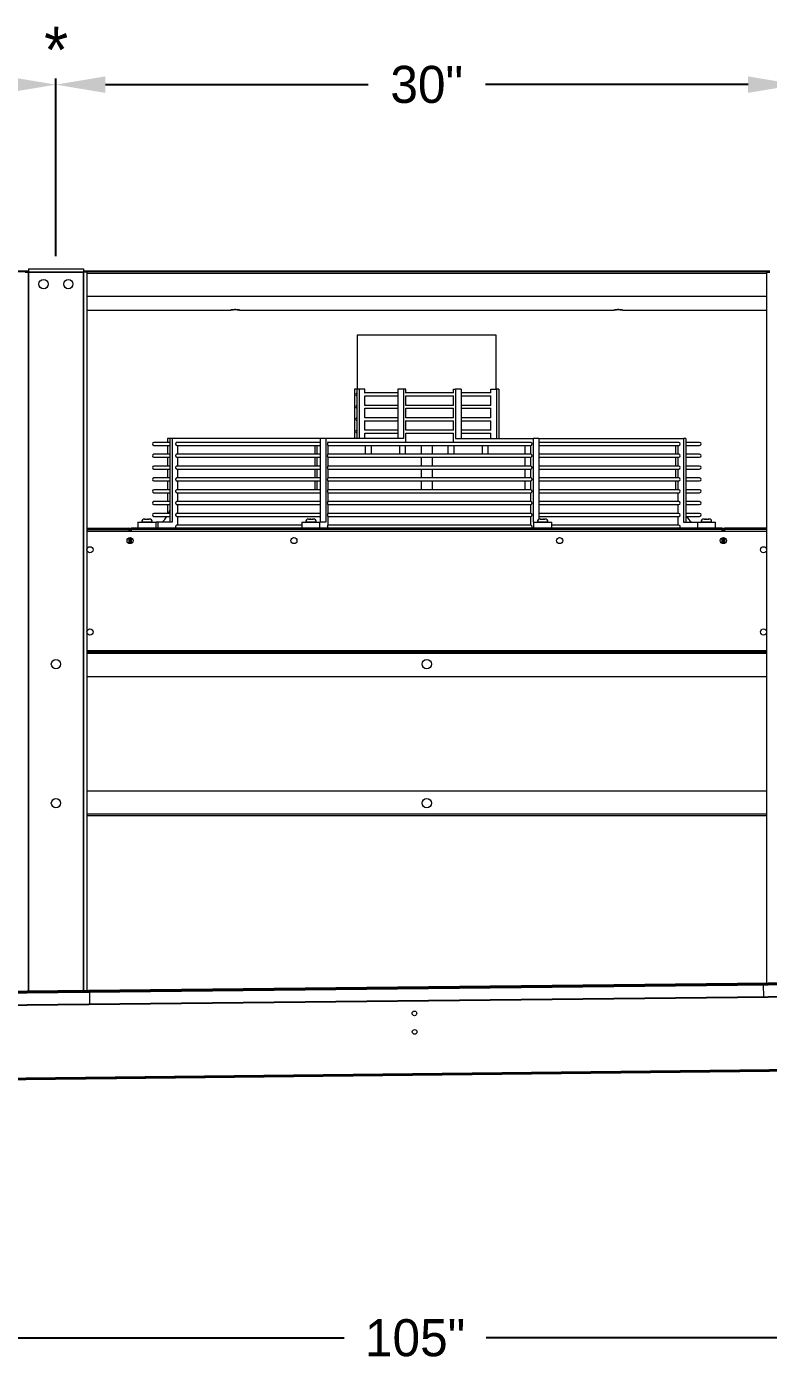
# Model space of a CAD drawing. Extents: x 6 to 271, y -23 to 146.
# Drawn here: x 176.8 to 206.8, y 37.7 to 91.7 of the extents above; entities that cross this region are included whole.
import ezdxf
from ezdxf.enums import TextEntityAlignment as Align

# ---------------------------------------------------------------- set-up
doc = ezdxf.new("R2010")
doc.units = 0
doc.header["$MEASUREMENT"] = 0
doc.layers.get('0').update_dxf_attribs({"linetype": 'CONTINUOUS'})
doc.layers.get('Defpoints').update_dxf_attribs({"linetype": 'CONTINUOUS'})
doc.dimstyles.get("Standard").update_dxf_attribs({"dimtxt": 1.5, "dimasz": 2, "dimexe": 0.25, "dimexo": 0.5, "dimgap": 0.75, "dimtad": 0, "dimtih": 1, "dimtoh": 1, "dimdec": 4, "dimzin": 0, "dimdsep": 46, "dimlunit": 5, "dimtxsty": 'STANDARD', "dimcen": 0.125, "dimclrd": 1, "dimclre": 1, "dimclrt": 1, "dimadec": 0, "dimazin": 0, "dimtfac": 1, "dimtdec": 4, "dimtofl": 0, "dimtmove": 0, "dimatfit": 3, "dimfxl": 1, "dimfrac": 2, "dimtolj": 1, "dimtzin": 0, "dimarcsym": 0})

# ---------------------------------------------------------------- blocks, each defined once
blk = doc.blocks.new('*D29')
at = {"color": 7, "lineweight": -2}
for p, q in [((244.966, 49.395), (244.966, 38.434)), ((139.973, 48.241), (139.973, 38.434)), ((141.973, 38.684), (189.594, 38.684)), ((242.966, 38.684), (195.344, 38.684))]:
    blk.add_line(p, q, dxfattribs=at)
at = {"color": 7}
for points in [[(141.973, 39.017), (141.973, 38.351), (139.973, 38.684)], [(242.966, 39.017), (242.966, 38.351), (244.966, 38.684)]]:
    blk.add_solid(points, dxfattribs=at)
at = {"layer": 'Defpoints', "color": 0}
for p in [(244.966, 49.895), (139.973, 48.741), (244.966, 38.684)]:
    blk.add_point(p, dxfattribs=at)
at = {"color": 7, "insert": (192.469, 38.684), "char_height": 1.5, "attachment_point": 5}
blk.add_mtext('\\A1;105"', dxfattribs=at)
blk = doc.blocks.new('*D30')
at = {"color": 7, "lineweight": -2}
for p, q in [((147.439, 82.448), (147.439, 89.644)), ((149.439, 89.394), (157.564, 89.394)), ((175.939, 89.394), (167.814, 89.394)), ((177.939, 82.448), (177.939, 89.644))]:
    blk.add_line(p, q, dxfattribs=at)
at = {"color": 7}
for points in [[(149.439, 89.728), (149.439, 89.061), (147.439, 89.394)], [(175.939, 89.728), (175.939, 89.061), (177.939, 89.394)]]:
    blk.add_solid(points, dxfattribs=at)
at = {"layer": 'Defpoints', "color": 0}
for p in [(177.939, 89.394), (147.439, 81.948), (177.939, 81.948)]:
    blk.add_point(p, dxfattribs=at)
at = {"color": 7, "insert": (162.689, 89.394), "char_height": 1.5, "attachment_point": 5}
blk.add_mtext('\\A1;30 1/2"', dxfattribs=at)
blk = doc.blocks.new('*D31')
at = {"color": 7, "lineweight": -2}
for p, q in [((177.939, 82.448), (177.939, 89.644)), ((179.939, 89.394), (190.564, 89.394)), ((205.939, 89.394), (195.314, 89.394)), ((207.939, 82.448), (207.939, 89.644))]:
    blk.add_line(p, q, dxfattribs=at)
at = {"color": 7}
for points in [[(179.939, 89.728), (179.939, 89.061), (177.939, 89.394)], [(205.939, 89.728), (205.939, 89.061), (207.939, 89.394)]]:
    blk.add_solid(points, dxfattribs=at)
at = {"layer": 'Defpoints', "color": 0}
for p in [(207.939, 89.394), (177.939, 81.948), (207.939, 81.948)]:
    blk.add_point(p, dxfattribs=at)
at = {"color": 7, "insert": (192.939, 89.394), "char_height": 1.5, "attachment_point": 5}
blk.add_mtext('\\A1;30"', dxfattribs=at)

msp = doc.modelspace()

# ---------------------------------------------------------------- linework, layer by layer
at = {"color": 7, "linetype": 'Continuous', "lineweight": 15}
for p, q in [((148.55359, 81.86429), (176.82459, 81.86429)), ((176.68909, 81.81258), (176.82359, 81.81258)), ((176.82359, 81.81258), (176.82359, 52.70264)), ((176.82459, 81.81258), (176.82359, 81.81258)), ((176.82459, 81.94808), (176.82459, 81.81358)), ((176.82459, 81.94808), (179.05359, 81.94808)), ((176.82459, 81.81358), (179.05359, 81.81358)), ((176.82459, 81.81258), (176.82459, 81.81358)), ((176.82459, 81.81258), (179.05359, 81.81258)), ((176.82459, 52.70266), (176.82459, 81.81258)), ((179.05359, 81.94808), (179.05359, 81.81358)), ((179.05359, 81.86429), (206.82459, 81.86429)), ((179.05359, 81.81258), (179.05359, 81.81358)), ((179.05459, 81.81258), (179.05359, 81.81258)), ((179.05359, 52.72715), (179.05359, 81.81258)), ((179.18909, 81.81258), (179.05459, 81.81258)), ((179.05459, 81.81258), (179.05459, 52.72716)), ((179.18909, 81.81258), (179.18909, 52.72864)), ((179.18909, 81.75958), (206.68909, 81.75958)), ((206.68909, 81.81258), (206.68909, 53.03086)), ((206.68909, 81.81258), (206.82359, 81.81258)), ((179.18909, 80.83083), (206.68909, 80.83083)), ((179.18909, 80.26876), (185.00159, 80.26876)), ((185.37659, 80.26876), (200.50159, 80.26876)), ((200.87659, 80.26876), (206.68909, 80.26876)), ((194.01539, 79.25908), (190.12659, 79.25908)), ((195.75159, 79.25908), (194.01539, 79.25908)), ((190.02188, 77.06808), (190.02188, 75.07308)), ((190.11525, 77.06808), (190.02188, 77.06808)), ((190.20863, 77.06808), (190.11525, 77.06808)), ((190.11525, 77.06808), (190.11525, 75.07308)), ((190.20863, 77.06808), (190.20863, 75.07308)), ((190.43405, 77.06808), (190.20863, 77.06808)), ((190.43405, 76.91726), (190.43405, 77.06808)), ((191.76942, 76.9182), (190.43405, 76.9182)), ((190.43405, 76.41726), (190.43405, 76.79914)), ((190.43405, 76.7982), (191.76942, 76.7982)), ((191.99484, 77.06808), (191.76942, 77.06808)), ((191.76942, 77.06808), (191.76942, 75.07308)), ((191.99484, 77.06808), (191.99484, 75.07308)), ((192.08822, 77.06808), (191.99484, 77.06808)), ((192.08822, 76.91726), (192.08822, 77.06808)), ((194.01539, 76.9182), (192.08822, 76.9182)), ((192.08822, 76.41726), (192.08822, 76.79914)), ((192.08822, 76.7982), (194.01539, 76.7982)), ((194.01539, 76.9182), (194.01539, 77.06808)), ((194.01539, 77.06808), (194.10876, 77.06808)), ((194.01539, 76.4182), (194.01539, 76.7982)), ((194.10876, 77.06808), (194.10876, 75.07308)), ((194.33419, 77.06808), (194.10876, 77.06808)), ((194.33419, 77.06808), (194.33419, 75.07308)), ((195.5375, 76.9182), (194.33419, 76.9182)), ((194.33419, 76.7982), (195.5375, 76.7982)), ((195.5375, 76.9182), (195.5375, 77.06808)), ((195.5375, 77.06808), (195.76293, 77.06808)), ((195.5375, 76.4182), (195.5375, 76.7982)), ((195.76293, 77.06808), (195.76293, 75.07308)), ((195.8563, 77.06808), (195.76293, 77.06808)), ((195.8563, 77.06808), (195.8563, 75.07308)), ((191.76942, 76.4182), (190.43405, 76.4182)), ((190.43405, 75.91726), (190.43405, 76.29914)), ((190.43405, 76.2982), (191.76942, 76.2982)), ((194.01539, 76.4182), (192.08822, 76.4182)), ((192.08822, 75.91726), (192.08822, 76.29914)), ((192.08822, 76.2982), (194.01539, 76.2982)), ((194.01539, 75.9182), (194.01539, 76.2982)), ((195.5375, 76.4182), (194.33419, 76.4182)), ((194.33419, 76.2982), (195.5375, 76.2982)), ((195.5375, 75.9182), (195.5375, 76.2982)), ((191.76942, 75.9182), (190.43405, 75.9182)), ((190.43405, 75.41726), (190.43405, 75.79914)), ((190.43405, 75.7982), (191.76942, 75.7982)), ((194.01539, 75.9182), (192.08822, 75.9182)), ((192.08822, 75.41726), (192.08822, 75.79914)), ((192.08822, 75.7982), (194.01539, 75.7982)), ((194.01539, 75.4182), (194.01539, 75.7982)), ((195.5375, 75.9182), (194.33419, 75.9182)), ((194.33419, 75.7982), (195.5375, 75.7982)), ((195.5375, 75.4182), (195.5375, 75.7982)), ((191.76942, 75.4182), (190.43405, 75.4182)), ((190.43405, 75.07308), (190.43405, 75.29914)), ((190.43405, 75.2982), (191.76942, 75.2982)), ((194.01539, 75.4182), (192.08822, 75.4182)), ((192.08822, 74.9182), (192.08822, 75.29914)), ((192.08822, 75.2982), (194.01539, 75.2982)), ((194.01539, 74.9182), (194.01539, 75.2982)), ((195.5375, 75.4182), (194.33419, 75.4182)), ((194.33419, 75.2982), (195.5375, 75.2982)), ((195.5375, 75.07308), (195.5375, 75.2982)), ((182.54544, 74.9182), (181.89897, 74.9182)), ((181.89897, 74.7982), (182.54544, 74.7982)), ((182.45207, 75.07308), (182.45207, 74.9182)), ((182.54544, 75.07308), (182.45207, 75.07308)), ((182.45207, 74.7982), (182.45207, 74.43953)), ((182.63882, 75.07308), (182.54544, 75.07308)), ((182.54544, 75.07308), (182.54544, 71.69208)), ((182.63882, 75.07308), (182.63882, 71.69208)), ((188.6339, 75.07308), (182.63882, 75.07308)), ((182.83522, 74.7982), (188.6339, 74.7982)), ((188.6339, 74.9182), (182.83529, 74.9182)), ((182.86425, 74.43953), (182.86425, 74.7982)), ((188.40847, 74.7982), (188.40847, 74.43953)), ((188.50185, 74.43953), (188.50185, 74.7982)), ((188.85933, 75.07308), (188.6339, 75.07308)), ((188.6339, 75.07308), (188.6339, 71.69208)), ((188.85933, 75.07308), (188.85933, 71.69208)), ((191.99484, 75.07308), (188.85933, 75.07308)), ((188.94068, 74.7982), (197.16396, 74.7982)), ((197.16396, 74.9182), (188.94081, 74.9182)), ((188.9527, 74.43953), (188.9527, 74.7982)), ((194.10876, 75.07308), (197.24428, 75.07308)), ((196.92548, 74.43953), (196.92548, 74.7982)), ((197.1509, 74.43953), (197.1509, 74.7982)), ((197.24428, 75.07308), (197.24428, 71.69208)), ((197.4697, 75.07308), (197.24428, 75.07308)), ((197.4697, 75.07308), (197.4697, 71.80018)), ((197.4697, 75.07308), (203.33273, 75.07308)), ((203.13883, 74.9182), (197.4697, 74.9182)), ((197.4697, 74.7982), (203.13883, 74.7982)), ((203.01393, 74.43953), (203.01393, 74.7982)), ((203.10731, 74.43953), (203.10731, 74.7982)), ((203.33273, 75.07308), (203.33273, 71.69208)), ((203.42611, 75.07308), (203.33273, 75.07308)), ((203.42611, 75.07308), (203.42611, 71.69208)), ((203.9792, 74.9182), (203.42611, 74.9182)), ((203.42611, 74.7982), (203.9792, 74.7982)), ((182.54544, 74.43953), (181.89897, 74.43953)), ((181.89897, 74.31953), (182.54544, 74.31953)), ((182.45207, 74.31953), (182.45207, 73.96087)), ((182.83522, 74.31953), (188.6339, 74.31953)), ((188.6339, 74.43953), (182.83529, 74.43953)), ((182.86425, 73.96087), (182.86425, 74.31953)), ((188.40847, 74.31953), (188.40847, 73.96087)), ((188.50185, 73.96087), (188.50185, 74.31953)), ((188.94068, 74.31953), (197.16396, 74.31953)), ((197.16396, 74.43953), (188.94081, 74.43953)), ((188.9527, 73.96087), (188.9527, 74.31953)), ((196.92548, 73.96087), (196.92548, 74.31953)), ((197.1509, 73.96087), (197.1509, 74.31953)), ((203.13883, 74.43953), (197.4697, 74.43953)), ((197.4697, 74.31953), (203.13883, 74.31953)), ((203.01393, 73.96087), (203.01393, 74.31953)), ((203.10731, 73.96087), (203.10731, 74.31953)), ((203.9792, 74.43953), (203.42611, 74.43953)), ((203.42611, 74.31953), (203.9792, 74.31953)), ((182.54544, 73.96087), (181.89897, 73.96087)), ((181.89897, 73.84087), (182.54544, 73.84087)), ((182.45207, 73.84087), (182.45207, 73.4822)), ((182.83522, 73.84087), (188.6339, 73.84087)), ((188.6339, 73.96087), (182.83529, 73.96087)), ((182.86425, 73.4822), (182.86425, 73.84087)), ((188.40847, 73.84087), (188.40847, 73.4822)), ((188.50185, 73.4822), (188.50185, 73.84087)), ((188.94068, 73.84087), (197.16396, 73.84087)), ((197.16396, 73.96087), (188.94081, 73.96087)), ((188.9527, 73.4822), (188.9527, 73.84087)), ((196.92548, 73.4822), (196.92548, 73.84087)), ((197.1509, 73.4822), (197.1509, 73.84087)), ((203.13883, 73.96087), (197.4697, 73.96087)), ((197.4697, 73.84087), (203.13883, 73.84087)), ((203.01393, 73.4822), (203.01393, 73.84087)), ((203.10731, 73.4822), (203.10731, 73.84087)), ((203.9792, 73.96087), (203.42611, 73.96087)), ((203.42611, 73.84087), (203.9792, 73.84087)), ((182.54544, 73.4822), (181.89897, 73.4822)), ((181.89897, 73.3622), (182.54544, 73.3622)), ((182.54544, 73.00353), (181.89897, 73.00353)), ((182.45207, 73.3622), (182.45207, 73.00353)), ((182.83522, 73.3622), (188.6339, 73.3622)), ((188.6339, 73.4822), (182.83529, 73.4822)), ((188.6339, 73.00353), (182.83529, 73.00353)), ((182.86425, 73.00353), (182.86425, 73.3622)), ((188.40847, 73.3622), (188.40847, 73.00353)), ((188.50185, 73.00353), (188.50185, 73.3622)), ((188.94068, 73.3622), (197.16396, 73.3622)), ((197.16396, 73.4822), (188.94081, 73.4822)), ((197.16396, 73.00353), (188.94081, 73.00353)), ((188.9527, 73.00353), (188.9527, 73.3622)), ((196.92548, 73.00353), (196.92548, 73.3622)), ((197.1509, 73.00353), (197.1509, 73.3622)), ((203.13883, 73.4822), (197.4697, 73.4822)), ((197.4697, 73.3622), (203.13883, 73.3622)), ((203.13883, 73.00353), (197.4697, 73.00353)), ((203.01393, 73.00353), (203.01393, 73.3622)), ((203.10731, 73.00353), (203.10731, 73.3622)), ((203.9792, 73.4822), (203.42611, 73.4822)), ((203.42611, 73.3622), (203.9792, 73.3622)), ((203.9792, 73.00353), (203.42611, 73.00353)), ((181.89897, 72.88354), (182.54544, 72.88354)), ((182.54544, 72.52487), (181.89897, 72.52487)), ((182.45207, 72.88354), (182.45207, 72.52487)), ((182.83522, 72.88354), (188.6339, 72.88354)), ((188.6339, 72.52487), (182.83529, 72.52487)), ((182.86425, 72.52487), (182.86425, 72.88354)), ((188.94068, 72.88354), (197.16396, 72.88354)), ((197.16396, 72.52487), (188.94081, 72.52487)), ((188.9527, 72.52487), (188.9527, 72.88354)), ((197.1509, 72.52487), (197.1509, 72.88354)), ((197.4697, 72.88354), (203.13883, 72.88354)), ((203.13883, 72.52487), (197.4697, 72.52487)), ((203.10731, 72.52487), (203.10731, 72.88354)), ((203.42611, 72.88354), (203.9792, 72.88354)), ((203.9792, 72.52487), (203.42611, 72.52487)), ((181.89897, 72.40487), (182.54544, 72.40487)), ((182.54544, 72.0462), (181.89897, 72.0462)), ((181.89897, 71.9262), (182.54544, 71.9262)), ((182.45207, 72.40487), (182.45207, 72.0462)), ((182.83522, 72.40487), (188.6339, 72.40487)), ((182.83522, 71.9262), (188.6339, 71.9262)), ((188.6339, 72.0462), (182.83529, 72.0462)), ((182.86425, 72.0462), (182.86425, 72.40487)), ((182.86425, 71.56754), (182.86425, 71.9262)), ((188.94068, 72.40487), (197.16396, 72.40487)), ((188.94068, 71.9262), (197.16396, 71.9262)), ((197.16396, 72.0462), (188.94081, 72.0462)), ((188.9527, 72.0462), (188.9527, 72.40487)), ((188.9527, 71.56754), (188.9527, 71.9262)), ((197.1509, 72.0462), (197.1509, 72.40487)), ((197.1509, 71.56754), (197.1509, 71.9262)), ((197.4697, 72.40487), (203.13883, 72.40487)), ((203.13883, 72.0462), (197.4697, 72.0462)), ((197.4697, 71.9262), (203.13883, 71.9262)), ((203.10731, 72.0462), (203.10731, 72.40487)), ((203.10731, 71.56754), (203.10731, 71.9262)), ((203.42611, 72.40487), (203.9792, 72.40487)), ((203.9792, 72.0462), (203.42611, 72.0462)), ((203.42611, 71.9262), (203.9792, 71.9262)), ((179.18909, 71.44808), (180.88809, 71.44808)), ((179.18909, 71.39708), (180.88809, 71.39708)), ((180.88809, 71.44808), (180.88809, 71.39708)), ((180.88809, 71.39708), (180.88809, 71.32308)), ((180.93909, 71.39708), (180.88909, 71.39708)), ((180.88909, 71.39708), (180.88909, 71.32308)), ((180.93909, 71.39928), (180.93909, 71.32308)), ((180.98689, 71.39928), (180.93909, 71.39928)), ((180.98689, 71.39928), (180.98689, 71.32308)), ((204.89029, 71.44808), (180.98789, 71.44808)), ((180.98789, 71.44808), (180.98789, 71.39928)), ((204.89029, 71.39928), (180.98789, 71.39928)), ((180.98789, 71.39928), (180.98789, 71.32308)), ((181.25257, 71.69208), (181.28065, 71.69208)), ((181.28065, 71.69208), (181.99057, 71.69208)), ((181.84031, 71.69308), (181.40281, 71.69308)), ((181.52682, 71.81708), (181.52697, 71.81708)), ((181.5297, 71.81708), (181.52697, 71.81708)), ((181.5297, 71.81708), (181.54021, 71.81708)), ((181.55088, 71.81708), (181.54021, 71.81708)), ((181.55088, 71.81708), (181.62692, 71.81708)), ((181.63848, 71.81708), (181.62692, 71.81708)), ((181.64476, 71.81708), (181.63848, 71.81708)), ((181.64476, 71.81708), (181.67013, 71.81708)), ((181.68467, 71.81708), (181.67013, 71.81708)), ((181.68467, 71.81708), (181.71631, 71.81708)), ((182.05585, 71.69208), (181.99057, 71.69208)), ((182.05585, 71.69208), (182.05585, 71.44808)), ((182.63882, 71.69208), (182.05585, 71.69208)), ((187.88222, 71.56754), (182.83529, 71.56754)), ((187.88222, 71.69208), (187.91031, 71.69208)), ((187.91031, 71.69208), (188.62022, 71.69208)), ((188.46997, 71.69308), (188.03247, 71.69308)), ((188.15647, 71.81708), (188.18812, 71.81708)), ((188.20266, 71.81708), (188.18812, 71.81708)), ((188.20266, 71.81708), (188.22803, 71.81708)), ((188.2343, 71.81708), (188.22803, 71.81708)), ((188.24586, 71.81708), (188.2343, 71.81708)), ((188.24586, 71.81708), (188.3219, 71.81708)), ((188.33258, 71.81708), (188.3219, 71.81708)), ((188.33258, 71.81708), (188.34309, 71.81708)), ((188.34582, 71.81708), (188.34309, 71.81708)), ((188.34582, 71.81708), (188.34597, 71.81708)), ((188.85933, 71.69208), (188.62022, 71.69208)), ((197.16396, 71.56754), (188.94081, 71.56754)), ((197.24428, 71.69208), (197.25796, 71.69208)), ((197.25796, 71.69208), (197.28605, 71.69208)), ((197.28605, 71.69208), (197.99596, 71.69208)), ((197.42486, 71.69308), (197.40821, 71.69308)), ((197.84571, 71.69308), (197.42486, 71.69308)), ((197.53221, 71.81708), (197.53236, 71.81708)), ((197.53509, 71.81708), (197.53236, 71.81708)), ((197.53509, 71.81708), (197.5456, 71.81708)), ((197.55628, 71.81708), (197.5456, 71.81708)), ((197.55628, 71.81708), (197.63232, 71.81708)), ((197.64387, 71.81708), (197.63232, 71.81708)), ((197.65015, 71.81708), (197.64387, 71.81708)), ((197.65015, 71.81708), (197.67552, 71.81708)), ((197.69006, 71.81708), (197.67552, 71.81708)), ((197.69006, 71.81708), (197.72171, 71.81708)), ((203.13883, 71.56754), (197.99596, 71.56754)), ((203.33273, 71.69208), (203.88761, 71.69208)), ((203.88761, 71.69208), (203.9157, 71.69208)), ((203.9157, 71.69208), (204.62561, 71.69208)), ((204.1729, 71.69308), (204.03786, 71.69308)), ((204.16186, 71.81708), (204.19351, 71.81708)), ((204.47536, 71.69308), (204.1729, 71.69308)), ((204.20805, 71.81708), (204.19351, 71.81708)), ((204.20805, 71.81708), (204.23342, 71.81708)), ((204.2397, 71.81708), (204.23342, 71.81708)), ((204.25125, 71.81708), (204.2397, 71.81708)), ((204.25125, 71.81708), (204.32729, 71.81708)), ((204.33797, 71.81708), (204.32729, 71.81708)), ((204.33797, 71.81708), (204.34848, 71.81708)), ((204.35121, 71.81708), (204.34848, 71.81708)), ((204.35121, 71.81708), (204.35136, 71.81708)), ((204.89029, 71.44808), (204.89029, 71.39928)), ((204.89029, 71.39928), (204.89029, 71.32308)), ((204.89129, 71.39928), (204.93909, 71.39928)), ((204.89129, 71.32308), (204.89129, 71.39928)), ((204.93909, 71.32308), (204.93909, 71.39928)), ((204.98909, 71.39708), (204.93909, 71.39708)), ((204.98909, 71.39708), (204.98909, 71.32308)), ((204.99009, 71.39708), (204.99009, 71.44808)), ((206.68909, 71.44808), (204.99009, 71.44808)), ((204.99009, 71.32308), (204.99009, 71.39708)), ((206.68909, 71.39708), (204.99009, 71.39708)), ((179.18909, 71.32308), (206.68909, 71.32308)), ((180.88809, 71.06221), (180.88809, 70.83396)), ((180.88909, 71.06265), (180.88909, 70.83352)), ((180.93909, 71.07308), (180.93909, 70.82308)), ((180.98689, 71.06358), (180.98689, 70.83258)), ((180.98789, 71.06316), (180.98789, 70.833)), ((204.89029, 71.06316), (204.89029, 70.833)), ((204.89129, 70.83258), (204.89129, 71.06358)), ((204.93909, 70.82308), (204.93909, 71.07308)), ((204.98909, 71.06265), (204.98909, 70.83352)), ((204.99009, 70.83396), (204.99009, 71.06221)), ((179.18909, 66.49908), (206.68909, 66.49908)), ((179.18909, 66.49808), (206.68909, 66.49808)), ((179.18909, 66.44808), (206.68909, 66.44808)), ((179.18909, 66.38458), (206.68909, 66.38458)), ((179.18909, 65.44808), (206.68909, 65.44808)), ((179.18909, 60.82308), (206.68909, 60.82308)), ((179.18909, 59.88658), (206.68909, 59.88658)), ((179.18909, 59.82308), (206.68909, 59.82308)), ((179.30605, 52.72993), (206.5544, 53.02938)), ((179.30653, 52.68573), (206.55489, 52.98518)), ((206.55489, 52.98518), (206.5544, 53.02938)), ((206.55489, 52.98518), (206.56051, 52.47348)), ((179.18909, 52.17197), (206.68909, 52.47419)), ((179.30605, 52.72993), (179.30653, 52.68573)), ((179.31216, 52.17403), (179.30653, 52.68573)), ((206.56051, 52.47348), (179.31216, 52.17403)), ((179.18909, 49.2228), (206.68909, 49.52501)), ((179.18909, 49.17179), (206.68909, 49.47401))]:
    msp.add_line(p, q, dxfattribs=at)
at = {"color": 7}
for p, q in [((239.8024, 53.39476), (146.05806, 52.36454)), ((146.05854, 52.32035), (239.80293, 53.3458)), ((239.80851, 52.83816), (146.18909, 51.80932)), ((146.18909, 48.86014), (239.68909, 49.88767)), ((239.68965, 49.83667), (146.18909, 48.80913))]:
    msp.add_line(p, q, dxfattribs=at)
at = {"color": 7, "linetype": 'Continuous', "lineweight": 15, "flags": 128}
for points in [[(185.00159, 80.26876), (185.00918, 80.27481), (185.03135, 80.28037), (185.0663, 80.285), (185.1112, 80.28831), (185.16241, 80.29003), (185.21577, 80.29003), (185.26698, 80.28831), (185.31188, 80.285), (185.34682, 80.28037), (185.36899, 80.27481), (185.37659, 80.26876)], [(185.37659, 80.26876), (185.36893, 80.2748), (185.34672, 80.28036), (185.31177, 80.28497), (185.26691, 80.28828), (185.21575, 80.29), (185.16243, 80.29), (185.11127, 80.28828), (185.0664, 80.28497), (185.03146, 80.28036), (185.00925, 80.2748), (185.00159, 80.26876)], [(200.50159, 80.26876), (200.50918, 80.27481), (200.53135, 80.28037), (200.5663, 80.285), (200.6112, 80.28831), (200.66241, 80.29003), (200.71577, 80.29003), (200.76698, 80.28831), (200.81188, 80.285), (200.84682, 80.28037), (200.86899, 80.27481), (200.87659, 80.26876)], [(200.87659, 80.26876), (200.86893, 80.2748), (200.84672, 80.28036), (200.81177, 80.28497), (200.76691, 80.28828), (200.71575, 80.29), (200.66243, 80.29), (200.61127, 80.28828), (200.5664, 80.28497), (200.53146, 80.28036), (200.50925, 80.2748), (200.50159, 80.26876)], [(197.16396, 74.9182), (197.16402, 74.9182), (197.17329, 74.91302), (197.18097, 74.89849), (197.18575, 74.87709), (197.18681, 74.85247), (197.18398, 74.82882), (197.17773, 74.81019), (197.16913, 74.79974), (197.16396, 74.7982)], [(197.16396, 74.43953), (197.16821, 74.43849), (197.17658, 74.42966), (197.183, 74.41308), (197.18647, 74.39132), (197.18647, 74.36774), (197.183, 74.34598), (197.17658, 74.32941), (197.16821, 74.32057), (197.16396, 74.31953)], [(197.16396, 73.96087), (197.16821, 73.95983), (197.17658, 73.95099), (197.183, 73.93442), (197.18647, 73.91266), (197.18647, 73.88908), (197.183, 73.86732), (197.17658, 73.85074), (197.16821, 73.84191), (197.16396, 73.84087)], [(197.16396, 73.4822), (197.16821, 73.48116), (197.17658, 73.47233), (197.183, 73.45575), (197.18647, 73.43399), (197.18647, 73.41041), (197.183, 73.38865), (197.17658, 73.37208), (197.16821, 73.36324), (197.16396, 73.3622)], [(197.16396, 73.00353), (197.16821, 73.0025), (197.17658, 72.99366), (197.183, 72.97708), (197.18647, 72.95533), (197.18647, 72.93175), (197.183, 72.90999), (197.17658, 72.89341), (197.16821, 72.88457), (197.16396, 72.88354)], [(197.16396, 72.52487), (197.16821, 72.52383), (197.17658, 72.515), (197.183, 72.49842), (197.18647, 72.47666), (197.18647, 72.45308), (197.183, 72.43132), (197.17658, 72.41474), (197.16821, 72.40591), (197.16396, 72.40487)], [(182.54544, 72.191), (182.50689, 72.07475), (182.49492, 72.0462)], [(197.16396, 72.0462), (197.16821, 72.04517), (197.17658, 72.03633), (197.183, 72.01975), (197.18647, 71.99799), (197.18647, 71.97441), (197.183, 71.95266), (197.17658, 71.93608), (197.16821, 71.92724), (197.16396, 71.9262)], [(197.16396, 71.56754), (197.16847, 71.56637), (197.17691, 71.55709), (197.18328, 71.53994), (197.18659, 71.51764), (197.1863, 71.49374), (197.1849, 71.48296)]]:
    msp.add_lwpolyline(points, dxfattribs=at)
at = {"color": 7, "linetype": 'Continuous', "lineweight": 15}
for centre, radius in [((177.43909, 81.32308), 0.1875), ((178.43909, 81.32308), 0.1875), ((180.93909, 70.94808), 0.125), ((187.56409, 70.94808), 0.125), ((198.31409, 70.94808), 0.125), ((204.93909, 70.94808), 0.125), ((179.31409, 70.57308), 0.125), ((206.56409, 70.57308), 0.125), ((179.31409, 67.24908), 0.125), ((206.56409, 67.24908), 0.125), ((177.93909, 65.94808), 0.1875), ((192.93909, 65.94808), 0.1875), ((177.93909, 60.32308), 0.1875), ((192.93909, 60.32308), 0.1875), ((192.44187, 51.81759), 0.09375), ((192.45011, 51.06763), 0.09375)]:
    msp.add_circle(centre, radius, dxfattribs=at)
for centre, radius, start, end in [((190.12659, 76.8582), 0.06, 100.892283, 259.107717), ((190.12659, 76.3582), 0.06, 100.892283, 259.107717), ((190.12659, 75.8582), 0.06, 100.892283, 259.107717), ((190.12659, 75.3582), 0.06, 100.892283, 259.107717), ((181.89897, 74.8582), 0.06, 90, 270), ((203.13565, 74.8582), 0.06008, 273.026422, 86.973578), ((203.97921, 74.8582), 0.06, 270, 90), ((181.89897, 74.37953), 0.06, 90, 270), ((203.13553, 74.37953), 0.06009, 273.144993, 86.855007), ((203.97921, 74.37953), 0.06, 270, 90), ((181.89897, 73.90087), 0.06, 90, 270), ((203.13553, 73.90087), 0.06009, 273.143432, 86.856568), ((203.97921, 73.90087), 0.06, 270, 90), ((181.89897, 73.4222), 0.06, 90, 270), ((181.89897, 72.94354), 0.06, 90, 270), ((203.13553, 73.4222), 0.06009, 273.144993, 86.855007), ((203.13553, 72.94354), 0.06009, 273.143432, 86.856568), ((203.97921, 73.4222), 0.06, 270, 90), ((203.97921, 72.94354), 0.06, 270, 90), ((181.89897, 72.46487), 0.06, 90, 270), ((203.13553, 72.46487), 0.06009, 273.144993, 86.855007), ((203.97921, 72.46487), 0.06, 270, 90), ((181.89897, 71.9862), 0.06, 90, 270), ((181.57879, 72.44708), 1, 310.97463, 328.608789), ((203.13553, 71.9862), 0.06009, 273.144993, 86.855007), ((204.29939, 72.44708), 1, 211.391211, 229.02537), ((203.97921, 71.9862), 0.06, 270, 90), ((180.88809, 71.39708), 0.051, 0, 90), ((180.88809, 71.39708), 0.001, 0, 90), ((180.98789, 71.39928), 0.0488, 90, 180), ((180.98789, 71.39928), 0.001, 90, 180), ((181.52682, 71.69308), 0.124, 90, 180), ((181.71631, 71.69308), 0.124, 0, 90), ((188.15647, 71.69308), 0.124, 90, 180), ((188.34597, 71.69308), 0.124, 0, 90), ((197.53221, 71.69308), 0.124, 90, 180), ((197.72171, 71.69308), 0.124, 0, 90), ((203.13534, 71.50805), 0.05959, 335.099511, 86.648296), ((204.16186, 71.69308), 0.124, 90, 180), ((204.35136, 71.69308), 0.124, 0, 90), ((204.89029, 71.39928), 0.0488, 360, 90), ((204.89029, 71.39928), 0.001, 0, 90), ((204.99009, 71.39708), 0.051, 90, 180), ((204.99009, 71.39708), 0.001, 90, 180), ((206.88014, 52.47684), 0.31965, 180.601681, 180.728509), ((179.58381, 52.17683), 0.27167, 180.590483, 180.739708)]:
    msp.add_arc(centre, radius, start, end, dxfattribs=at)
for points in [[(176.82459, 81.82308), (148.55359, 81.82308)], [(206.82459, 81.82308), (179.05359, 81.82308)], [(179.18909, 80.26834), (185.00159, 80.26834)], [(185.37659, 80.26834), (200.50159, 80.26834)], [(200.87659, 80.26834), (206.68909, 80.26834)], [(190.12659, 79.25908), (190.12659, 77.06808)], [(195.75159, 77.06808), (195.75159, 79.25908)], [(190.44896, 74.7982), (190.44896, 74.43953)], [(190.69896, 74.43953), (190.69896, 74.7982)], [(191.83442, 74.7982), (191.83442, 74.43953)], [(192.08442, 74.43953), (192.08442, 74.7982)], [(192.71259, 74.7982), (192.71259, 74.43953)], [(193.16559, 74.43953), (193.16559, 74.7982)], [(193.79376, 74.7982), (193.79376, 74.43953)], [(194.04376, 74.43953), (194.04376, 74.7982)], [(195.17922, 74.7982), (195.17922, 74.43953)], [(195.42922, 74.43953), (195.42922, 74.7982)], [(192.71259, 74.31953), (192.71259, 73.96087)], [(193.16559, 73.96087), (193.16559, 74.31953)], [(192.71259, 73.84087), (192.71259, 73.4822)], [(193.16559, 73.4822), (193.16559, 73.84087)], [(192.71259, 73.3622), (192.71259, 73.00353)], [(193.16559, 73.00353), (193.16559, 73.3622)], [(181.25257, 71.69208), (181.25257, 71.44808)], [(181.40281, 71.69308), (181.40281, 71.69208)], [(181.52697, 71.81708), (181.52299, 71.81702)], [(181.52299, 71.81702), (181.5297, 71.81708)], [(181.54021, 71.81708), (181.54691, 71.81702)], [(181.54691, 71.81702), (181.55088, 71.81708)], [(181.62692, 71.81708), (181.62857, 71.81702)], [(181.62857, 71.81702), (181.64476, 71.81708)], [(181.67013, 71.81708), (181.68631, 71.81702)], [(181.68631, 71.81702), (181.68467, 71.81708)], [(181.84031, 71.69208), (181.84031, 71.69308)], [(181.99057, 71.44808), (181.99057, 71.69208)], [(187.88222, 71.69208), (187.88222, 71.44808)], [(188.03247, 71.69308), (188.03247, 71.69208)], [(188.18812, 71.81708), (188.18647, 71.81702)], [(188.18647, 71.81702), (188.20266, 71.81708)], [(188.22803, 71.81708), (188.24421, 71.81702)], [(188.24421, 71.81702), (188.24586, 71.81708)], [(188.3219, 71.81708), (188.32587, 71.81702)], [(188.32587, 71.81702), (188.33258, 71.81708)], [(188.34309, 71.81708), (188.34979, 71.81702)], [(188.34979, 71.81702), (188.34582, 71.81708)], [(188.46997, 71.69208), (188.46997, 71.69308)], [(188.62022, 71.44808), (188.62022, 71.69208)], [(197.25796, 71.69208), (197.25796, 71.44808)], [(197.40821, 71.69308), (197.40821, 71.69208)], [(197.53236, 71.81708), (197.52839, 71.81702)], [(197.52839, 71.81702), (197.53509, 71.81708)], [(197.5456, 71.81708), (197.55231, 71.81702)], [(197.55231, 71.81702), (197.55628, 71.81708)], [(197.63232, 71.81708), (197.63397, 71.81702)], [(197.63397, 71.81702), (197.65015, 71.81708)], [(197.67552, 71.81708), (197.69171, 71.81702)], [(197.69171, 71.81702), (197.69006, 71.81708)], [(197.84571, 71.69208), (197.84571, 71.69308)], [(197.99596, 71.44808), (197.99596, 71.69208)], [(203.88761, 71.69208), (203.88761, 71.44808)], [(204.03786, 71.69308), (204.03786, 71.69208)], [(204.19351, 71.81708), (204.19187, 71.81702)], [(204.19187, 71.81702), (204.20805, 71.81708)], [(204.23342, 71.81708), (204.24961, 71.81702)], [(204.24961, 71.81702), (204.25125, 71.81708)], [(204.32729, 71.81708), (204.33127, 71.81702)], [(204.33127, 71.81702), (204.33797, 71.81708)], [(204.34848, 71.81708), (204.35519, 71.81702)], [(204.35519, 71.81702), (204.35121, 71.81708)], [(204.47536, 71.69208), (204.47536, 71.69308)], [(204.62561, 71.44808), (204.62561, 71.69208)]]:
    msp.add_open_spline(points, degree=1, dxfattribs=at)
for points, knots in [([(182.84126, 74.91698), (182.83808, 74.91752), (182.82872, 74.9191), (182.81314, 74.91428), (182.79718, 74.90348), (182.78549, 74.88722), (182.77941, 74.8678), (182.77962, 74.84725), (182.7861, 74.82799), (182.79812, 74.81199), (182.81428, 74.80171), (182.82846, 74.7973), (182.83631, 74.79866), (182.838, 74.79895)], [0, 0, 0, 0, 0.05278572, 0.15493867, 0.25708663, 0.35921651, 0.46132704, 0.56341042, 0.66548945, 0.76757724, 0.86968267, 0.9718143, 1, 1, 1, 1]), ([(188.94324, 74.91745), (188.94293, 74.91766), (188.94012, 74.91958), (188.93448, 74.91677), (188.92739, 74.90864), (188.92175, 74.89416), (188.91826, 74.8758), (188.9173, 74.85541), (188.91897, 74.83537), (188.92308, 74.81782), (188.92918, 74.80514), (188.93545, 74.79843), (188.93943, 74.79889), (188.94083, 74.79905)], [0, 0, 0, 0, 0.01292151, 0.11640429, 0.21988538, 0.32335597, 0.42680058, 0.53022655, 0.63363546, 0.73704912, 0.84047762, 0.94393016, 1, 1, 1, 1]), ([(182.84126, 74.43832), (182.83808, 74.43886), (182.82872, 74.44044), (182.81314, 74.43561), (182.79718, 74.42481), (182.78549, 74.40856), (182.77941, 74.38913), (182.77962, 74.36859), (182.7861, 74.34933), (182.79812, 74.33333), (182.81428, 74.32305), (182.82846, 74.31863), (182.83631, 74.31999), (182.838, 74.32029)], [0, 0, 0, 0, 0.05278626, 0.15494043, 0.25708822, 0.35921795, 0.46132268, 0.56341185, 0.66549072, 0.76757375, 0.86968212, 0.97181359, 1, 1, 1, 1]), ([(188.94324, 74.43879), (188.94293, 74.439), (188.94012, 74.44092), (188.93448, 74.43811), (188.92739, 74.42997), (188.92175, 74.41549), (188.91826, 74.39714), (188.9173, 74.37675), (188.91897, 74.35671), (188.92308, 74.33915), (188.92918, 74.32647), (188.93545, 74.31977), (188.93943, 74.32022), (188.94083, 74.32038)], [0, 0, 0, 0, 0.012921529, 0.116404458, 0.219888237, 0.323354777, 0.42680493, 0.53022507, 0.633640012, 0.737048699, 0.84047734, 0.943930037, 1, 1, 1, 1]), ([(182.84132, 73.95972), (182.83732, 73.96023), (182.82711, 73.96155), (182.81095, 73.95593), (182.79544, 73.94434), (182.78439, 73.92758), (182.77908, 73.90788), (182.7801, 73.88737), (182.78733, 73.86843), (182.79997, 73.85297), (182.81652, 73.84355), (182.83008, 73.83973), (182.8371, 73.84119), (182.83801, 73.84138)], [0, 0, 0, 0, 0.06581696, 0.16795542, 0.27009101, 0.37220493, 0.4742996, 0.57636966, 0.67843916, 0.78051703, 0.88261539, 0.98473458, 1, 1, 1, 1]), ([(188.94327, 73.95966), (188.94175, 73.9602), (188.93767, 73.96167), (188.93107, 73.95645), (188.92455, 73.94524), (188.91985, 73.92873), (188.91749, 73.90916), (188.91775, 73.88863), (188.92059, 73.86953), (188.9257, 73.85377), (188.93247, 73.84404), (188.93788, 73.83988), (188.94062, 73.84103), (188.94082, 73.84112)], [0, 0, 0, 0, 0.0611629, 0.16461096, 0.26805199, 0.37147532, 0.47487492, 0.57825247, 0.68162345, 0.7850051, 0.88840814, 0.99183453, 1, 1, 1, 1]), ([(182.84132, 73.48105), (182.83732, 73.48157), (182.82711, 73.48289), (182.81095, 73.47726), (182.79544, 73.46567), (182.78439, 73.44891), (182.77908, 73.42922), (182.7801, 73.4087), (182.78733, 73.38976), (182.79997, 73.37431), (182.81652, 73.36488), (182.83008, 73.36107), (182.8371, 73.36252), (182.83801, 73.36271)], [0, 0, 0, 0, 0.06581707, 0.16795731, 0.27009305, 0.37220714, 0.47429626, 0.57637243, 0.67844209, 0.78051568, 0.88261421, 0.98473456, 1, 1, 1, 1]), ([(182.84132, 73.00239), (182.83732, 73.0029), (182.82711, 73.00422), (182.81095, 72.99859), (182.79544, 72.98701), (182.78439, 72.97025), (182.77908, 72.95055), (182.7801, 72.93004), (182.78733, 72.9111), (182.79997, 72.89564), (182.81652, 72.88622), (182.83008, 72.8824), (182.8371, 72.88385), (182.83801, 72.88404)], [0, 0, 0, 0, 0.06581696, 0.16795542, 0.27009101, 0.37220493, 0.4742996, 0.57636966, 0.67843916, 0.78051703, 0.88261539, 0.98473458, 1, 1, 1, 1]), ([(188.94327, 73.48099), (188.94175, 73.48154), (188.93767, 73.48301), (188.93107, 73.47778), (188.92455, 73.46657), (188.91985, 73.45006), (188.91749, 73.43049), (188.91775, 73.40996), (188.92059, 73.39086), (188.9257, 73.37511), (188.93247, 73.36537), (188.93788, 73.36121), (188.94062, 73.36236), (188.94082, 73.36245)], [0, 0, 0, 0, 0.06116338, 0.16461291, 0.2680539, 0.37147719, 0.474871, 0.57825453, 0.68162547, 0.78500708, 0.88840706, 0.99183453, 1, 1, 1, 1]), ([(188.94327, 73.00232), (188.94175, 73.00287), (188.93767, 73.00434), (188.93107, 72.99912), (188.92455, 72.98791), (188.91985, 72.9714), (188.91749, 72.95183), (188.91775, 72.9313), (188.92059, 72.9122), (188.9257, 72.89644), (188.93247, 72.88671), (188.93788, 72.88254), (188.94062, 72.8837), (188.94082, 72.88378)], [0, 0, 0, 0, 0.0611629, 0.16461096, 0.26805199, 0.37147532, 0.47487492, 0.57825247, 0.68162345, 0.7850051, 0.88840814, 0.99183453, 1, 1, 1, 1]), ([(182.84126, 72.52366), (182.83808, 72.52419), (182.82872, 72.52577), (182.81314, 72.52095), (182.79718, 72.51015), (182.78549, 72.4939), (182.77941, 72.47447), (182.77962, 72.45393), (182.7861, 72.43466), (182.79812, 72.41867), (182.81428, 72.40839), (182.82846, 72.40397), (182.83631, 72.40533), (182.838, 72.40563)], [0, 0, 0, 0, 0.05278579, 0.15494027, 0.25708516, 0.35921988, 0.46132492, 0.56341439, 0.66549357, 0.7675769, 0.86968248, 0.97181426, 1, 1, 1, 1]), ([(188.94324, 72.52412), (188.94293, 72.52434), (188.94012, 72.52625), (188.93448, 72.52344), (188.92739, 72.51531), (188.92175, 72.50083), (188.91826, 72.48247), (188.9173, 72.46208), (188.91897, 72.44205), (188.92308, 72.42449), (188.92918, 72.41181), (188.93545, 72.4051), (188.93943, 72.40556), (188.94083, 72.40572)], [0, 0, 0, 0, 0.012921529, 0.116404458, 0.219888237, 0.323354777, 0.42680493, 0.53022507, 0.633640012, 0.737048699, 0.84047734, 0.943930037, 1, 1, 1, 1]), ([(182.84126, 72.04499), (182.83808, 72.04553), (182.82872, 72.04711), (182.81314, 72.04229), (182.79718, 72.03148), (182.78549, 72.01523), (182.77941, 71.9958), (182.77962, 71.97526), (182.7861, 71.956), (182.79812, 71.94), (182.81428, 71.92972), (182.82846, 71.9253), (182.83631, 71.92667), (182.838, 71.92696)], [0, 0, 0, 0, 0.05278573, 0.15493871, 0.25708669, 0.35921659, 0.46132433, 0.5634107, 0.66548975, 0.76757526, 0.86968227, 0.97181391, 1, 1, 1, 1]), ([(188.94324, 72.04546), (188.94293, 72.04567), (188.94012, 72.04759), (188.93448, 72.04478), (188.92739, 72.03664), (188.92175, 72.02216), (188.91826, 72.00381), (188.9173, 71.98342), (188.91897, 71.96338), (188.92308, 71.94582), (188.92918, 71.93315), (188.93545, 71.92644), (188.93943, 71.92689), (188.94083, 71.92705)], [0, 0, 0, 0, 0.01292151, 0.11640426, 0.2198866, 0.32335507, 0.42680235, 0.5302283, 0.63363718, 0.73704826, 0.84047862, 0.94393013, 1, 1, 1, 1]), ([(182.84132, 71.5664), (182.83724, 71.56691), (182.82694, 71.5682), (182.81072, 71.56248), (182.79527, 71.55082), (182.78427, 71.534), (182.7791, 71.51432), (182.77985, 71.49656), (182.78335, 71.48661), (182.78464, 71.48296)], [0, 0, 0, 0, 0.10541267, 0.26576015, 0.4260985, 0.58640769, 0.74668273, 0.90692286, 1, 1, 1, 1]), ([(188.94324, 71.56633), (188.94217, 71.56685), (188.93856, 71.5686), (188.93229, 71.56439), (188.92554, 71.55424), (188.92048, 71.53842), (188.91773, 71.51928), (188.91744, 71.49981), (188.91902, 71.4882), (188.91973, 71.48296)], [0, 0, 0, 0, 0.067514193, 0.227685378, 0.387851946, 0.547999501, 0.708108307, 0.868183394, 1, 1, 1, 1])]:
    msp.add_open_spline(points, degree=3, knots=knots, dxfattribs=at)

# ---------------------------------------------------------------- texts
at = {"color": 7}
msp.add_text('*', height=1.87063, dxfattribs=at).set_placement((177.94717, 89.86733), align=Align.CENTER)

# ---------------------------------------------------------------- dimensions: what is measured, and where the dimension line sits
dim = msp.add_linear_dim(base=(177.93909, 89.39447), p1=(147.43909, 81.94808), p2=(177.93909, 81.94808), dimstyle='Standard', override={"dimpost": '"', "dimclrd": 7, "dimclre": 7, "dimclrt": 7}, dxfattribs=at)
dim.commit()
dim.dimension.update_dxf_attribs({"geometry": '*D30', "text_midpoint": (162.68909, 89.39447), "dimtype": 160})
for base, p1, p2, picture, middle in [((207.93909, 89.39447), (177.93909, 81.94808), (207.93909, 81.94808), '*D31', (192.93909, 89.39447)), ((244.96617, 38.68406), (139.97251, 48.74082), (244.96617, 49.89466), '*D29', (192.46934, 38.68406))]:
    dim = msp.add_linear_dim(base=base, p1=p1, p2=p2, dimstyle='Standard', override={"dimpost": '"', "dimclrd": 7, "dimclre": 7, "dimclrt": 7}, dxfattribs=at)
    dim.commit()
    dim.dimension.update_dxf_attribs({"geometry": picture, "text_midpoint": middle})

doc.saveas('drawing.dxf')
